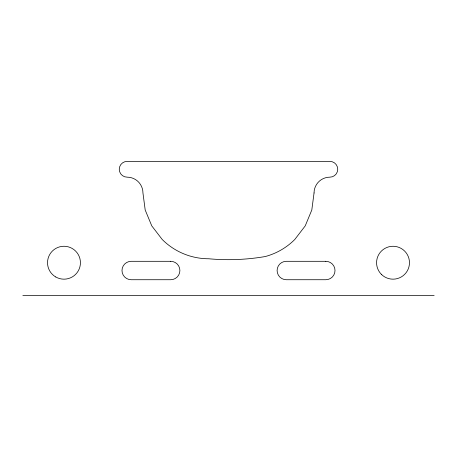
<?xml version="1.0" encoding="UTF-8"?>
<svg xmlns="http://www.w3.org/2000/svg" width="457" height="457" viewBox="0 0 457 457"><rect width="100%" height="100%" fill="white"/><g stroke="black" fill="none" stroke-linecap="round" stroke-linejoin="round"><path stroke-width="0.69" d="M22.85 295.622L434.15 295.622M314.05 192.963L311.805 209.997L305.236 225.867L294.776 239.497A65.808 65.808 0 0 1 265.277 256.531A216.669 216.669 0 0 1 208.758 258.771A65.808 65.808 0 0 1 162.224 239.497L151.764 225.867L145.195 209.997L142.95 192.963A15.795 15.795 0 0 0 127.155 177.167A7.895 7.895 0 0 1 119.26 169.273A7.895 7.895 0 0 1 127.155 161.378L329.845 161.378A7.895 7.895 0 0 1 337.74 169.273A7.895 7.895 0 0 1 329.845 177.167A15.795 15.795 0 0 0 314.05 192.963M170.69 261.307L131.205 261.307A9.214 9.214 0 0 0 121.99 270.521A9.214 9.214 0 0 0 131.205 279.73L170.69 279.73A9.214 9.214 0 0 0 179.898 270.521A9.214 9.214 0 0 0 170.69 261.307M325.795 261.307L286.31 261.307A9.214 9.214 0 0 0 277.102 270.521A9.214 9.214 0 0 0 286.31 279.73L325.795 279.73A9.214 9.214 0 0 0 335.01 270.521A9.214 9.214 0 0 0 325.795 261.307M381.389 274.354A16.452 16.452 0 0 0 408.912 266.979A16.452 16.452 0 0 0 388.764 246.831A16.452 16.452 0 0 0 381.389 274.354M55.754 276.971A16.452 16.452 0 0 0 80.432 262.718A16.452 16.452 0 0 0 55.754 248.471A16.452 16.452 0 0 0 55.754 276.971"/></g></svg>
